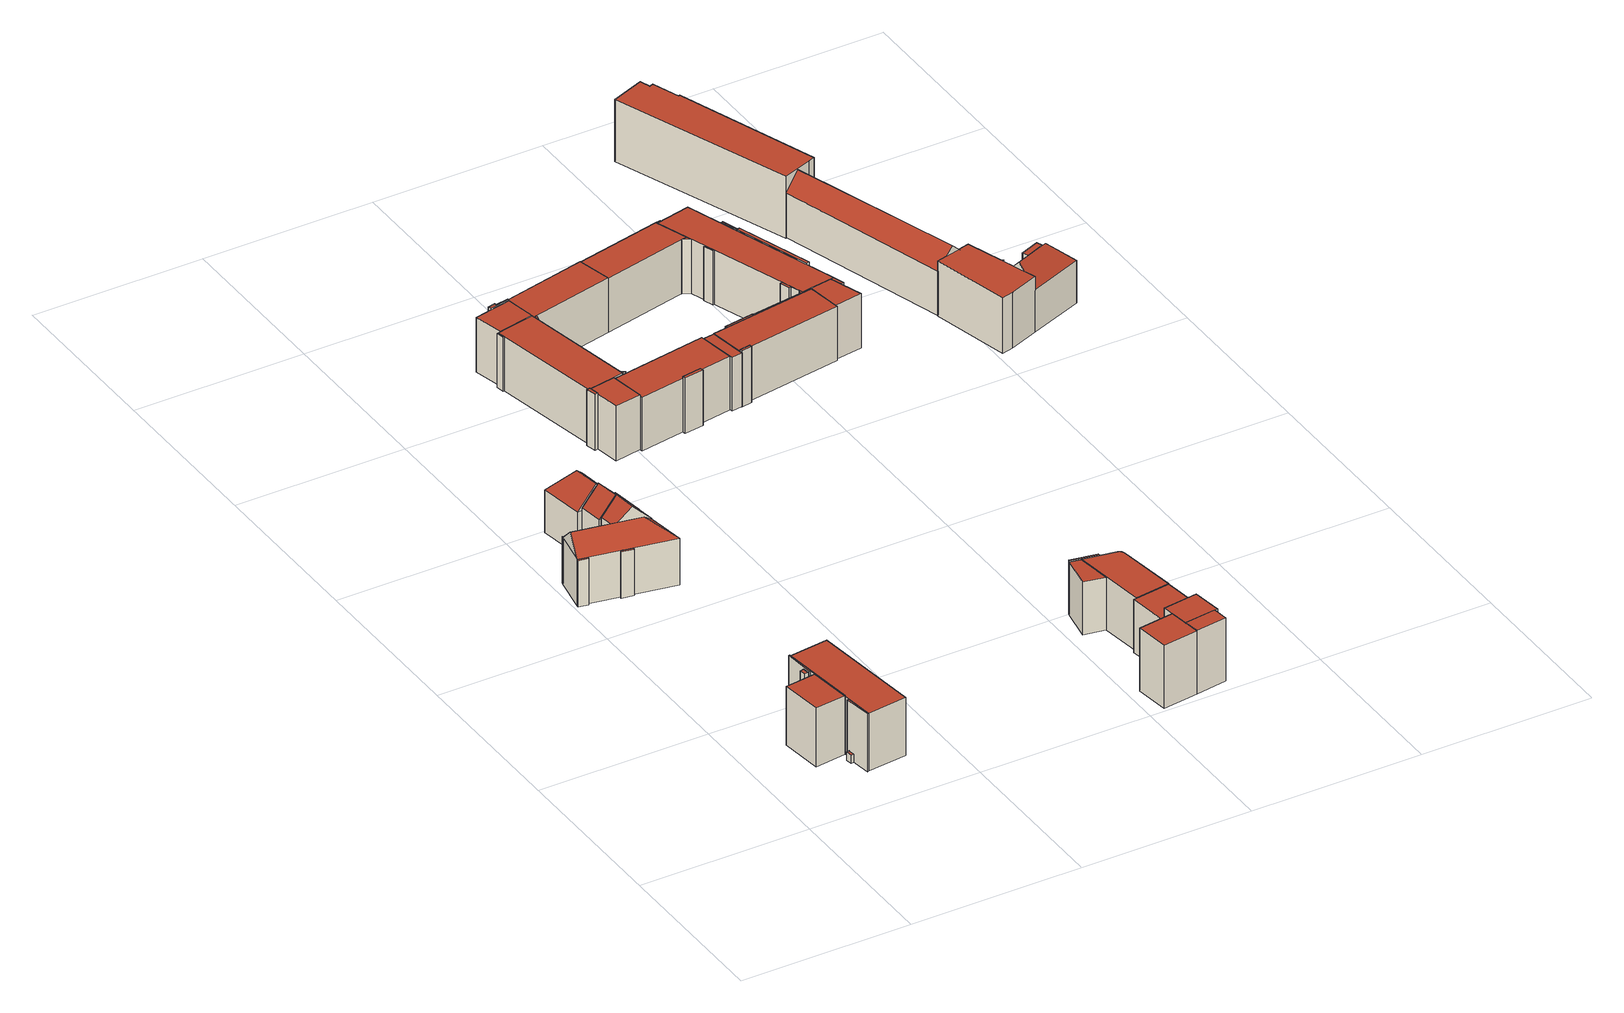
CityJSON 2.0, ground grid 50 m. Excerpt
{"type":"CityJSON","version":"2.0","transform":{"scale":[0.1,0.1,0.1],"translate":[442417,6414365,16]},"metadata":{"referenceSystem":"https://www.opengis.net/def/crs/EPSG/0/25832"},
"CityObjects":{
"building1":{"type":"Building","attributes":{"function":"31001_1010"},"children":["building1-1","building1-2","building1-3","building1-4","building1-5","building1-6"]},
"building1-1":{"type":"BuildingPart","attributes":{"roofType":"1000","measuredHeight":17.66,"storeysAboveGround":5},"parents":["building1"],"geometry":[{"type":"Solid","lod":"2","boundaries":[[[[0,1,2,3]],[[4,5,1,0]],[[6,7,5,4]],[[3,2,7,6]],[[4,0,3,6]],[[1,5,7,2]]]],"semantics":{"surfaces":[{"type":"WallSurface"},{"type":"RoofSurface","Flaechenneigung":"90","Flaechenrichtung":"0","Flaechengroesse":"3.62320996449639"},{"type":"GroundSurface"}],"values":[[0,0,0,0,1,2]]}}]},
"building1-2":{"type":"BuildingPart","attributes":{"roofType":"1000","measuredHeight":17.66,"storeysAboveGround":5},"parents":["building1"],"geometry":[{"type":"Solid","lod":"2","boundaries":[[[[8,9,10,11]],[[12,13,9,8]],[[0,1,13,12]],[[11,10,1,0]],[[12,8,11,0]],[[9,13,1,10]]]],"semantics":{"surfaces":[{"type":"WallSurface"},{"type":"RoofSurface","Flaechenneigung":"90","Flaechenrichtung":"0","Flaechengroesse":"387.780463006218"},{"type":"GroundSurface"}],"values":[[0,0,0,0,1,2]]}}]},
"building1-3":{"type":"BuildingPart","attributes":{"roofType":"1000","measuredHeight":17.87,"storeysAboveGround":5},"parents":["building1"],"geometry":[{"type":"Solid","lod":"2","boundaries":[[[[14,15,16,17]],[[18,19,15,14]],[[20,21,19,18]],[[17,16,21,20]],[[18,14,17,20]],[[15,19,21,16]]]],"semantics":{"surfaces":[{"type":"WallSurface"},{"type":"RoofSurface","Flaechenneigung":"90","Flaechenrichtung":"0","Flaechengroesse":"112.503272705776"},{"type":"GroundSurface"}],"values":[[0,0,0,0,1,2]]}}]},
"building1-4":{"type":"BuildingPart","attributes":{"roofType":"1000","measuredHeight":17.31,"storeysAboveGround":5},"parents":["building1"],"geometry":[{"type":"Solid","lod":"2","boundaries":[[[[22,23,24,25]],[[26,27,23,22]],[[28,29,27,26]],[[25,24,29,28]],[[26,22,25,28]],[[23,27,29,24]]]],"semantics":{"surfaces":[{"type":"WallSurface"},{"type":"RoofSurface","Flaechenneigung":"90","Flaechenrichtung":"0","Flaechengroesse":"1.99933698425025"},{"type":"GroundSurface"}],"values":[[0,0,0,0,1,2]]}}]},
"building1-5":{"type":"BuildingPart","attributes":{"roofType":"1000","measuredHeight":2.49,"storeysAboveGround":5},"parents":["building1"],"geometry":[{"type":"Solid","lod":"2","boundaries":[[[[30,31,32,33]],[[34,35,31,30]],[[36,37,35,34]],[[33,32,37,36]],[[34,30,33,36]],[[31,35,37,32]]]],"semantics":{"surfaces":[{"type":"WallSurface"},{"type":"RoofSurface","Flaechenneigung":"90","Flaechenrichtung":"0","Flaechengroesse":"1.88237200057318"},{"type":"GroundSurface"}],"values":[[0,0,0,0,1,2]]}}]},
"building1-6":{"type":"BuildingPart","attributes":{"roofType":"1000","measuredHeight":17.87,"storeysAboveGround":5},"parents":["building1"],"geometry":[{"type":"Solid","lod":"2","boundaries":[[[[38,39,10,40]],[[17,16,39,38]],[[41,42,16,17]],[[43,44,42,41]],[[45,46,44,43]],[[40,10,46,45]],[[43,41,17,38,40,45]],[[39,16,42,44,46,10]]]],"semantics":{"surfaces":[{"type":"WallSurface"},{"type":"RoofSurface","Flaechenneigung":"90","Flaechenrichtung":"0","Flaechengroesse":"6.65304072617816"},{"type":"GroundSurface"}],"values":[[0,0,0,0,0,0,1,2]]}}]},
"building2":{"type":"Building","attributes":{"function":"31001_1010"},"children":["building2-1","building2-2","building2-3","building2-4","building2-5","building2-6","building2-7","building2-8"]},
"building2-1":{"type":"BuildingPart","attributes":{"roofType":"5000","measuredHeight":19.09,"storeysAboveGround":4},"parents":["building2"],"geometry":[{"type":"Solid","lod":"2","boundaries":[[[[47,48,49,50]],[[51,52,48,47]],[[53,54,52,51]],[[50,49,54,53]],[[47,55,51]],[[53,56,50]],[[50,56,55,47]],[[51,55,56,53]],[[48,52,54,49]]]],"semantics":{"surfaces":[{"type":"WallSurface"},{"type":"RoofSurface","Flaechenneigung":"47.9255275892489","Flaechenrichtung":"82.4117337062793","Flaechengroesse":"43.1799893612371"},{"type":"RoofSurface","Flaechenneigung":"46.5350422641608","Flaechenrichtung":"10.1128066139535","Flaechengroesse":"161.684457473078"},{"type":"RoofSurface","Flaechenneigung":"46.506615159499","Flaechenrichtung":"190.523310149735","Flaechengroesse":"174.788065877103"},{"type":"GroundSurface"}],"values":[[0,0,0,0,1,0,2,3,4]]}}]},
"building2-2":{"type":"BuildingPart","attributes":{"roofType":"3100","measuredHeight":19.11,"storeysAboveGround":4},"parents":["building2"],"geometry":[{"type":"Solid","lod":"2","boundaries":[[[[57,58,59,60]],[[61,62,58,57]],[[63,48,62,61]],[[60,59,48,63]],[[57,64,61]],[[63,65,60]],[[60,65,64,57]],[[61,64,65,63]],[[58,62,48,59]]]],"semantics":{"surfaces":[{"type":"WallSurface"},{"type":"RoofSurface","Flaechenneigung":"44.5097056042538","Flaechenrichtung":"262.187736915752","Flaechengroesse":"41.1434719709508"},{"type":"RoofSurface","Flaechenneigung":"44.5227906515974","Flaechenrichtung":"82.3526324303992","Flaechengroesse":"51.9900030510147"},{"type":"GroundSurface"}],"values":[[0,0,0,0,0,0,1,2,3]]}}]},
"building2-3":{"type":"BuildingPart","attributes":{"roofType":"3100","measuredHeight":19.12,"storeysAboveGround":4},"parents":["building2"],"geometry":[{"type":"Solid","lod":"2","boundaries":[[[[66,67,68,69]],[[70,71,67,66]],[[72,62,71,70]],[[69,68,62,72]],[[66,73,70]],[[72,74,69]],[[69,74,73,66]],[[70,73,74,72]],[[67,71,62,68]]]],"semantics":{"surfaces":[{"type":"WallSurface"},{"type":"RoofSurface","Flaechenneigung":"44.4701333146871","Flaechenrichtung":"262.151336608739","Flaechengroesse":"50.9424624617455"},{"type":"RoofSurface","Flaechenneigung":"44.4700396771415","Flaechenrichtung":"82.3248781847656","Flaechengroesse":"50.9089139722495"},{"type":"GroundSurface"}],"values":[[0,0,0,0,0,0,1,2,3]]}}]},
"building2-4":{"type":"BuildingPart","attributes":{"roofType":"5000","measuredHeight":19.14,"storeysAboveGround":4},"parents":["building2"],"geometry":[{"type":"Solid","lod":"2","boundaries":[[[[75,76,77,78]],[[79,80,76,75]],[[81,71,80,79]],[[78,77,71,81]],[[75,82,79]],[[81,83,78]],[[78,83,82,75]],[[79,82,83,81]],[[76,80,71,77]]]],"semantics":{"surfaces":[{"type":"WallSurface"},{"type":"RoofSurface","Flaechenneigung":"41.4476082118734","Flaechenrichtung":"352.084588397407","Flaechengroesse":"49.2728433870506"},{"type":"RoofSurface","Flaechenneigung":"44.340651552706","Flaechenrichtung":"262.140256197061","Flaechengroesse":"90.4727140750392"},{"type":"RoofSurface","Flaechenneigung":"44.3404104565576","Flaechenrichtung":"82.3497810792349","Flaechengroesse":"90.4576227914957"},{"type":"GroundSurface"}],"values":[[0,0,0,0,1,0,2,3,4]]}}]},
"building2-5":{"type":"BuildingPart","attributes":{"roofType":"1000","measuredHeight":14.02,"storeysAboveGround":4},"parents":["building2"],"geometry":[{"type":"Solid","lod":"2","boundaries":[[[[84,85,49,50]],[[86,87,85,84]],[[88,89,87,86]],[[50,49,89,88]],[[86,84,50,88]],[[85,87,89,49]]]],"semantics":{"surfaces":[{"type":"WallSurface"},{"type":"RoofSurface","Flaechenneigung":"90","Flaechenrichtung":"0","Flaechengroesse":"2.8411697654153"},{"type":"GroundSurface"}],"values":[[0,0,0,0,1,2]]}}]},
"building2-6":{"type":"BuildingPart","attributes":{"roofType":"1000","measuredHeight":14.02,"storeysAboveGround":4},"parents":["building2"],"geometry":[{"type":"Solid","lod":"2","boundaries":[[[[90,91,92,93]],[[94,95,91,90]],[[53,54,95,94]],[[93,92,54,53]],[[94,90,93,53]],[[91,95,54,92]]]],"semantics":{"surfaces":[{"type":"WallSurface"},{"type":"RoofSurface","Flaechenneigung":"90","Flaechenrichtung":"0","Flaechengroesse":"1.7666862962987"},{"type":"GroundSurface"}],"values":[[0,0,0,0,1,2]]}}]},
"building2-7":{"type":"BuildingPart","attributes":{"roofType":"1000","measuredHeight":13.46,"storeysAboveGround":4},"parents":["building2"],"geometry":[{"type":"Solid","lod":"2","boundaries":[[[[96,97,98,99]],[[100,101,97,96]],[[102,103,101,100]],[[99,98,103,102]],[[100,96,99,102]],[[97,101,103,98]]]],"semantics":{"surfaces":[{"type":"WallSurface"},{"type":"RoofSurface","Flaechenneigung":"90","Flaechenrichtung":"0","Flaechengroesse":"6.36209826035185"},{"type":"GroundSurface"}],"values":[[0,0,0,0,1,2]]}}]},
"building2-8":{"type":"BuildingPart","attributes":{"roofType":"1000","measuredHeight":14.02,"storeysAboveGround":4},"parents":["building2"],"geometry":[{"type":"Solid","lod":"2","boundaries":[[[[104,105,106,107]],[[108,109,105,104]],[[110,111,109,108]],[[107,106,111,110]],[[108,104,107,110]],[[105,109,111,106]]]],"semantics":{"surfaces":[{"type":"WallSurface"},{"type":"RoofSurface","Flaechenneigung":"90","Flaechenrichtung":"0","Flaechengroesse":"2.34098600057283"},{"type":"GroundSurface"}],"values":[[0,0,0,0,1,2]]}}]},
"building3":{"type":"Building","attributes":{"function":"31001_1010"},"children":["building3-1","building3-2","building3-3","building3-4","building3-5","building3-6","building3-7","building3-8","building3-9","building3-10","building3-11","building3-12"]},
"building3-1":{"type":"BuildingPart","attributes":{"roofType":"1000","measuredHeight":16.5,"storeysAboveGround":5},"parents":["building3"],"geometry":[{"type":"Solid","lod":"2","boundaries":[[[[112,113,114,115]],[[116,117,113,112]],[[118,119,117,116]],[[115,114,119,118]],[[116,112,115,118]],[[113,117,119,114]]]],"semantics":{"surfaces":[{"type":"WallSurface"},{"type":"RoofSurface","Flaechenneigung":"90","Flaechenrichtung":"0","Flaechengroesse":"397.695565464941"},{"type":"GroundSurface"}],"values":[[0,0,0,0,1,2]]}}]},
"building3-2":{"type":"BuildingPart","attributes":{"roofType":"1000","measuredHeight":16.5,"storeysAboveGround":5},"parents":["building3"],"geometry":[{"type":"Solid","lod":"2","boundaries":[[[[120,121,122,123]],[[116,117,121,120]],[[123,122,117,116]],[[120,123,116]],[[121,117,122]]]],"semantics":{"surfaces":[{"type":"WallSurface"},{"type":"RoofSurface","Flaechenneigung":"90","Flaechenrichtung":"0","Flaechengroesse":"0.599544027850423"},{"type":"GroundSurface"}],"values":[[0,0,0,1,2]]}}]},
"building3-3":{"type":"BuildingPart","attributes":{"roofType":"1000","measuredHeight":16.57,"storeysAboveGround":5},"parents":["building3"],"geometry":[{"type":"Solid","lod":"2","boundaries":[[[[124,125,126,127]],[[128,129,125,124]],[[130,113,129,128]],[[127,126,113,130]],[[128,124,127,130]],[[125,129,113,126]]]],"semantics":{"surfaces":[{"type":"WallSurface"},{"type":"RoofSurface","Flaechenneigung":"90","Flaechenrichtung":"0","Flaechengroesse":"97.2133291788654"},{"type":"GroundSurface"}],"values":[[0,0,0,0,1,2]]}}]},
"building3-4":{"type":"BuildingPart","attributes":{"roofType":"1000","measuredHeight":16.52,"storeysAboveGround":5},"parents":["building3"],"geometry":[{"type":"Solid","lod":"2","boundaries":[[[[131,132,133,134]],[[135,136,132,131]],[[137,138,136,135]],[[134,133,138,137]],[[135,131,134,137]],[[132,136,138,133]]]],"semantics":{"surfaces":[{"type":"WallSurface"},{"type":"RoofSurface","Flaechenneigung":"90","Flaechenrichtung":"0","Flaechengroesse":"259.971395811782"},{"type":"GroundSurface"}],"values":[[0,0,0,0,1,2]]}}]},
"building3-5":{"type":"BuildingPart","attributes":{"roofType":"1000","measuredHeight":16.52,"storeysAboveGround":5},"parents":["building3"],"geometry":[{"type":"Solid","lod":"2","boundaries":[[[[139,140,141,142]],[[137,138,140,139]],[[142,141,138,137]],[[139,142,137]],[[140,138,141]]]],"semantics":{"surfaces":[{"type":"WallSurface"},{"type":"RoofSurface","Flaechenneigung":"90","Flaechenrichtung":"0","Flaechengroesse":"0.631234725603207"},{"type":"GroundSurface"}],"values":[[0,0,0,1,2]]}}]},
"building3-6":{"type":"BuildingPart","attributes":{"roofType":"1000","measuredHeight":16.5,"storeysAboveGround":5},"parents":["building3"],"geometry":[{"type":"Solid","lod":"2","boundaries":[[[[143,144,145,146]],[[147,148,144,143]],[[115,114,148,147]],[[146,145,114,115]],[[147,143,146,115]],[[144,148,114,145]]]],"semantics":{"surfaces":[{"type":"WallSurface"},{"type":"RoofSurface","Flaechenneigung":"90","Flaechenrichtung":"0","Flaechengroesse":"1.00753275482895"},{"type":"GroundSurface"}],"values":[[0,0,0,0,1,2]]}}]},
"building3-7":{"type":"BuildingPart","attributes":{"roofType":"1000","measuredHeight":16.31,"storeysAboveGround":5},"parents":["building3"],"geometry":[{"type":"Solid","lod":"2","boundaries":[[[[149,150,151,152]],[[153,154,150,149]],[[155,156,154,153]],[[152,151,156,155]],[[153,149,152,155]],[[150,154,156,151]]]],"semantics":{"surfaces":[{"type":"WallSurface"},{"type":"RoofSurface","Flaechenneigung":"90","Flaechenrichtung":"0","Flaechengroesse":"321.643618299776"},{"type":"GroundSurface"}],"values":[[0,0,0,0,1,2]]}}]},
"building3-8":{"type":"BuildingPart","attributes":{"roofType":"1000","measuredHeight":16.62,"storeysAboveGround":5},"parents":["building3"],"geometry":[{"type":"Solid","lod":"2","boundaries":[[[[157,158,159,160]],[[161,162,158,157]],[[163,156,162,161]],[[160,159,156,163]],[[161,157,160,163]],[[158,162,156,159]]]],"semantics":{"surfaces":[{"type":"WallSurface"},{"type":"RoofSurface","Flaechenneigung":"90","Flaechenrichtung":"0","Flaechengroesse":"80.7828076486189"},{"type":"GroundSurface"}],"values":[[0,0,0,0,1,2]]}}]},
"building3-9":{"type":"BuildingPart","attributes":{"roofType":"1000","measuredHeight":16.91,"storeysAboveGround":5},"parents":["building3"],"geometry":[{"type":"Solid","lod":"2","boundaries":[[[[164,165,166,167]],[[168,169,165,164]],[[170,162,169,168]],[[167,166,162,170]],[[168,164,167,170]],[[165,169,162,166]]]],"semantics":{"surfaces":[{"type":"WallSurface"},{"type":"RoofSurface","Flaechenneigung":"90","Flaechenrichtung":"0","Flaechengroesse":"2.96195805170829"},{"type":"GroundSurface"}],"values":[[0,0,0,0,1,2]]}}]},
"building3-10":{"type":"BuildingPart","attributes":{"roofType":"1000","measuredHeight":16.3,"storeysAboveGround":5},"parents":["building3"],"geometry":[{"type":"Solid","lod":"2","boundaries":[[[[171,172,173,174]],[[175,176,172,171]],[[177,178,176,175]],[[174,173,178,177]],[[175,171,174,177]],[[172,176,178,173]]]],"semantics":{"surfaces":[{"type":"WallSurface"},{"type":"RoofSurface","Flaechenneigung":"90","Flaechenrichtung":"0","Flaechengroesse":"37.497187895238"},{"type":"GroundSurface"}],"values":[[0,0,0,0,1,2]]}}]},
"building3-11":{"type":"BuildingPart","attributes":{"roofType":"1000","measuredHeight":16.82,"storeysAboveGround":5},"parents":["building3"],"geometry":[{"type":"Solid","lod":"2","boundaries":[[[[179,180,181,182]],[[183,184,180,179]],[[185,186,184,183]],[[182,181,186,185]],[[183,179,182,185]],[[180,184,186,181]]]],"semantics":{"surfaces":[{"type":"WallSurface"},{"type":"RoofSurface","Flaechenneigung":"90","Flaechenrichtung":"0","Flaechengroesse":"5.90901698502336"},{"type":"GroundSurface"}],"values":[[0,0,0,0,1,2]]}}]},
"building3-12":{"type":"BuildingPart","attributes":{"roofType":"1000","measuredHeight":16.83,"storeysAboveGround":5},"parents":["building3"],"geometry":[{"type":"Solid","lod":"2","boundaries":[[[[187,188,189,190]],[[191,192,188,187]],[[193,133,192,191]],[[194,129,133,193]],[[195,196,129,194]],[[190,189,196,195]],[[194,193,191,187,190,195]],[[188,192,133,129,196,189]]]],"semantics":{"surfaces":[{"type":"WallSurface"},{"type":"RoofSurface","Flaechenneigung":"90","Flaechenrichtung":"0","Flaechengroesse":"4.52015773280588"},{"type":"GroundSurface"}],"values":[[0,0,0,0,0,0,1,2]]}}]},
"building4":{"type":"Building","attributes":{"function":"31001_1010"},"children":["building4-1","building4-2","building4-3","building4-4","building4-5","building4-6","building4-7","building4-8"]},
"building4-1":{"type":"BuildingPart","attributes":{"roofType":"1000","measuredHeight":16.09,"storeysAboveGround":6},"parents":["building4"],"geometry":[{"type":"Solid","lod":"2","boundaries":[[[[197,198,199,200]],[[201,202,198,197]],[[203,204,202,201]],[[200,199,204,203]],[[201,197,200,203]],[[198,202,204,199]]]],"semantics":{"surfaces":[{"type":"WallSurface"},{"type":"RoofSurface","Flaechenneigung":"90","Flaechenrichtung":"0","Flaechengroesse":"126.613383832183"},{"type":"GroundSurface"}],"values":[[0,0,0,0,1,2]]}}]},
"building4-2":{"type":"BuildingPart","attributes":{"roofType":"1000","measuredHeight":16.15,"storeysAboveGround":6},"parents":["building4"],"geometry":[{"type":"Solid","lod":"2","boundaries":[[[[205,206,207,208]],[[209,210,206,205]],[[211,212,210,209]],[[213,214,212,211]],[[215,216,214,213]],[[217,218,216,215]],[[219,220,218,217]],[[221,222,220,219]],[[223,198,222,221]],[[208,207,198,223]],[[221,219,217,215,213,211,209,205,208,223]],[[206,210,212,214,216,218,220,222,198,207]]]],"semantics":{"surfaces":[{"type":"WallSurface"},{"type":"RoofSurface","Flaechenneigung":"90","Flaechenrichtung":"0","Flaechengroesse":"215.221798084933"},{"type":"GroundSurface"}],"values":[[0,0,0,0,0,0,0,0,0,0,1,2]]}}]},
"building4-3":{"type":"BuildingPart","attributes":{"roofType":"1000","measuredHeight":18.97,"storeysAboveGround":6},"parents":["building4"],"geometry":[{"type":"Solid","lod":"2","boundaries":[[[[224,225,202,226]],[[227,228,225,224]],[[229,230,228,227]],[[226,202,230,229]],[[227,224,226,229]],[[225,228,230,202]]]],"semantics":{"surfaces":[{"type":"WallSurface"},{"type":"RoofSurface","Flaechenneigung":"90","Flaechenrichtung":"0","Flaechengroesse":"91.250355590804"},{"type":"GroundSurface"}],"values":[[0,0,0,0,1,2]]}}]},
"building4-4":{"type":"BuildingPart","attributes":{"roofType":"1000","measuredHeight":19.22,"storeysAboveGround":6},"parents":["building4"],"geometry":[{"type":"Solid","lod":"2","boundaries":[[[[231,232,233,234]],[[235,236,232,231]],[[237,228,236,235]],[[234,233,228,237]],[[235,231,234,237]],[[232,236,228,233]]]],"semantics":{"surfaces":[{"type":"WallSurface"},{"type":"RoofSurface","Flaechenneigung":"90","Flaechenrichtung":"0","Flaechengroesse":"42.1883689280168"},{"type":"GroundSurface"}],"values":[[0,0,0,0,1,2]]}}]},
"building4-5":{"type":"BuildingPart","attributes":{"roofType":"1000","measuredHeight":19.05,"storeysAboveGround":6},"parents":["building4"],"geometry":[{"type":"Solid","lod":"2","boundaries":[[[[238,239,236,240]],[[241,242,239,238]],[[243,244,242,241]],[[240,236,244,243]],[[241,238,240,243]],[[239,242,244,236]]]],"semantics":{"surfaces":[{"type":"WallSurface"},{"type":"RoofSurface","Flaechenneigung":"90","Flaechenrichtung":"0","Flaechengroesse":"106.503516056005"},{"type":"GroundSurface"}],"values":[[0,0,0,0,1,2]]}}]},
"building4-6":{"type":"BuildingPart","attributes":{"roofType":"1000","measuredHeight":16.07,"storeysAboveGround":6},"parents":["building4"],"geometry":[{"type":"Solid","lod":"2","boundaries":[[[[245,246,247,248]],[[249,250,246,245]],[[251,206,250,249]],[[248,247,206,251]],[[249,245,248,251]],[[246,250,206,247]]]],"semantics":{"surfaces":[{"type":"WallSurface"},{"type":"RoofSurface","Flaechenneigung":"90","Flaechenrichtung":"0","Flaechengroesse":"45.8678273676214"},{"type":"GroundSurface"}],"values":[[0,0,0,0,1,2]]}}]},
"building4-7":{"type":"BuildingPart","attributes":{"roofType":"1000","measuredHeight":16.34,"storeysAboveGround":6},"parents":["building4"],"geometry":[{"type":"Solid","lod":"2","boundaries":[[[[252,253,250,254]],[[255,256,253,252]],[[257,258,256,255]],[[254,250,258,257]],[[255,252,254,257]],[[253,256,258,250]]]],"semantics":{"surfaces":[{"type":"WallSurface"},{"type":"RoofSurface","Flaechenneigung":"90","Flaechenrichtung":"0","Flaechengroesse":"4.21511968676518"},{"type":"GroundSurface"}],"values":[[0,0,0,0,1,2]]}}]},
"building4-8":{"type":"BuildingPart","attributes":{"roofType":"1000","measuredHeight":8.87,"storeysAboveGround":6},"parents":["building4"],"geometry":[{"type":"Solid","lod":"2","boundaries":[[[[259,260,261,262]],[[263,264,260,259]],[[265,266,264,263]],[[262,261,266,265]],[[263,259,262,265]],[[260,264,266,261]]]],"semantics":{"surfaces":[{"type":"WallSurface"},{"type":"RoofSurface","Flaechenneigung":"90","Flaechenrichtung":"0","Flaechengroesse":"3.36822740690749"},{"type":"GroundSurface"}],"values":[[0,0,0,0,1,2]]}}]},
"building5":{"type":"Building","attributes":{"function":"31001_1010"},"children":["building5-1","building5-2","building5-3","building5-4","building5-5","building5-6","building5-7","building5-8","building5-9","building5-10","building5-11","building5-12"]},
"building5-1":{"type":"BuildingPart","attributes":{"roofType":"1000","measuredHeight":16.53,"storeysAboveGround":5},"parents":["building5"],"geometry":[{"type":"Solid","lod":"2","boundaries":[[[[267,268,269,270]],[[271,272,268,267]],[[273,274,272,271]],[[270,269,274,273]],[[271,267,270,273]],[[268,272,274,269]]]],"semantics":{"surfaces":[{"type":"WallSurface"},{"type":"RoofSurface","Flaechenneigung":"90","Flaechenrichtung":"0","Flaechengroesse":"74.6945234623502"},{"type":"GroundSurface"}],"values":[[0,0,0,0,1,2]]}}]},
"building5-2":{"type":"BuildingPart","attributes":{"roofType":"1000","measuredHeight":16.46,"storeysAboveGround":5},"parents":["building5"],"geometry":[{"type":"Solid","lod":"2","boundaries":[[[[275,276,277,278]],[[279,280,276,275]],[[281,282,280,279]],[[278,277,282,281]],[[279,275,278,281]],[[276,280,282,277]]]],"semantics":{"surfaces":[{"type":"WallSurface"},{"type":"RoofSurface","Flaechenneigung":"90","Flaechenrichtung":"0","Flaechengroesse":"330.65900693558"},{"type":"GroundSurface"}],"values":[[0,0,0,0,1,2]]}}]},
"building5-3":{"type":"BuildingPart","attributes":{"roofType":"1000","measuredHeight":16.53,"storeysAboveGround":5},"parents":["building5"],"geometry":[{"type":"Solid","lod":"2","boundaries":[[[[283,284,274,273]],[[285,286,284,283]],[[287,288,286,285]],[[273,274,288,287]],[[285,283,273,287]],[[284,286,288,274]]]],"semantics":{"surfaces":[{"type":"WallSurface"},{"type":"RoofSurface","Flaechenneigung":"90","Flaechenrichtung":"0","Flaechengroesse":"3.21907242548013"},{"type":"GroundSurface"}],"values":[[0,0,0,0,1,2]]}}]},
"building5-4":{"type":"BuildingPart","attributes":{"roofType":"1000","measuredHeight":16.44,"storeysAboveGround":5},"parents":["building5"],"geometry":[{"type":"Solid","lod":"2","boundaries":[[[[289,290,291,292]],[[293,294,290,289]],[[295,296,294,293]],[[292,291,296,295]],[[293,289,292,295]],[[290,294,296,291]]]],"semantics":{"surfaces":[{"type":"WallSurface"},{"type":"RoofSurface","Flaechenneigung":"90","Flaechenrichtung":"0","Flaechengroesse":"0.674869334626637"},{"type":"GroundSurface"}],"values":[[0,0,0,0,1,2]]}}]},
"building5-5":{"type":"BuildingPart","attributes":{"roofType":"1000","measuredHeight":16.44,"storeysAboveGround":5},"parents":["building5"],"geometry":[{"type":"Solid","lod":"2","boundaries":[[[[283,284,297,298]],[[299,300,284,283]],[[295,296,300,299]],[[298,297,296,295]],[[299,283,298,295]],[[284,300,296,297]]]],"semantics":{"surfaces":[{"type":"WallSurface"},{"type":"RoofSurface","Flaechenneigung":"90","Flaechenrichtung":"0","Flaechengroesse":"497.640284187444"},{"type":"GroundSurface"}],"values":[[0,0,0,0,1,2]]}}]},
"building5-6":{"type":"BuildingPart","attributes":{"roofType":"1000","measuredHeight":16.48,"storeysAboveGround":5},"parents":["building5"],"geometry":[{"type":"Solid","lod":"2","boundaries":[[[[301,302,303,304]],[[305,306,302,301]],[[304,303,306,305]],[[301,304,305]],[[302,306,303]]]],"semantics":{"surfaces":[{"type":"WallSurface"},{"type":"RoofSurface","Flaechenneigung":"90","Flaechenrichtung":"0","Flaechengroesse":"1.24737068270884"},{"type":"GroundSurface"}],"values":[[0,0,0,1,2]]}}]},
"building5-7":{"type":"BuildingPart","attributes":{"roofType":"1000","measuredHeight":16.48,"storeysAboveGround":5},"parents":["building5"],"geometry":[{"type":"Solid","lod":"2","boundaries":[[[[307,308,309,310]],[[292,291,308,307]],[[305,306,291,292]],[[310,309,306,305]],[[292,307,310,305]],[[308,291,306,309]]]],"semantics":{"surfaces":[{"type":"WallSurface"},{"type":"RoofSurface","Flaechenneigung":"90","Flaechenrichtung":"0","Flaechengroesse":"271.246586652375"},{"type":"GroundSurface"}],"values":[[0,0,0,0,1,2]]}}]},
"building5-8":{"type":"BuildingPart","attributes":{"roofType":"1000","measuredHeight":16.94,"storeysAboveGround":5},"parents":["building5"],"geometry":[{"type":"Solid","lod":"2","boundaries":[[[[311,312,313,314]],[[315,316,312,311]],[[317,276,316,315]],[[314,313,276,317]],[[315,311,314,317]],[[312,316,276,313]]]],"semantics":{"surfaces":[{"type":"WallSurface"},{"type":"RoofSurface","Flaechenneigung":"90","Flaechenrichtung":"0","Flaechengroesse":"2.45254048032864"},{"type":"GroundSurface"}],"values":[[0,0,0,0,1,2]]}}]},
"building5-9":{"type":"BuildingPart","attributes":{"roofType":"1000","measuredHeight":16.44,"storeysAboveGround":5},"parents":["building5"],"geometry":[{"type":"Solid","lod":"2","boundaries":[[[[318,319,320,321]],[[322,323,319,318]],[[324,325,323,322]],[[321,320,325,324]],[[322,318,321,324]],[[319,323,325,320]]]],"semantics":{"surfaces":[{"type":"WallSurface"},{"type":"RoofSurface","Flaechenneigung":"90","Flaechenrichtung":"0","Flaechengroesse":"1.23793603451526"},{"type":"GroundSurface"}],"values":[[0,0,0,0,1,2]]}}]},
"building5-10":{"type":"BuildingPart","attributes":{"roofType":"1000","measuredHeight":16.81,"storeysAboveGround":5},"parents":["building5"],"geometry":[{"type":"Solid","lod":"2","boundaries":[[[[326,327,328,329]],[[330,331,327,326]],[[332,333,331,330]],[[329,328,333,332]],[[330,326,329,332]],[[327,331,333,328]]]],"semantics":{"surfaces":[{"type":"WallSurface"},{"type":"RoofSurface","Flaechenneigung":"90","Flaechenrichtung":"0","Flaechengroesse":"2.38659294349997"},{"type":"GroundSurface"}],"values":[[0,0,0,0,1,2]]}}]},
"building5-11":{"type":"BuildingPart","attributes":{"roofType":"1000","measuredHeight":16.81,"storeysAboveGround":5},"parents":["building5"],"geometry":[{"type":"Solid","lod":"2","boundaries":[[[[334,335,336,337]],[[338,339,335,334]],[[332,333,339,338]],[[337,336,333,332]],[[338,334,337,332]],[[335,339,333,336]]]],"semantics":{"surfaces":[{"type":"WallSurface"},{"type":"RoofSurface","Flaechenneigung":"90","Flaechenrichtung":"0","Flaechengroesse":"25.2714565336725"},{"type":"GroundSurface"}],"values":[[0,0,0,0,1,2]]}}]},
"building5-12":{"type":"BuildingPart","attributes":{"roofType":"1000","measuredHeight":16.44,"storeysAboveGround":5},"parents":["building5"],"geometry":[{"type":"Solid","lod":"2","boundaries":[[[[340,341,342,343]],[[344,345,341,340]],[[299,300,345,344]],[[271,272,300,299]],[[281,282,272,271]],[[346,347,282,281]],[[348,349,347,346]],[[350,351,349,348]],[[352,353,351,350]],[[354,355,353,352]],[[356,357,355,354]],[[358,359,357,356]],[[343,342,359,358]],[[356,354,352,350,348,346,281,271,299,344,340,343,358]],[[341,345,300,272,282,347,349,351,353,355,357,359,342]]]],"semantics":{"surfaces":[{"type":"WallSurface"},{"type":"RoofSurface","Flaechenneigung":"90","Flaechenrichtung":"0","Flaechengroesse":"15.2672898527864"},{"type":"GroundSurface"}],"values":[[0,0,0,0,0,0,0,0,0,0,0,0,0,1,2]]}}]},
"building6":{"type":"Building","attributes":{"function":"31001_1010","yearOfConstruction":1978,"roofType":"1000","measuredHeight":18.87,"storeysAboveGround":4},"geometry":[{"type":"Solid","lod":"2","boundaries":[[[[360,361,362,363]],[[364,365,361,360]],[[366,367,365,364]],[[368,369,367,366]],[[370,371,369,368]],[[372,373,371,370]],[[374,375,373,372]],[[376,377,375,374]],[[363,362,377,376]],[[374,372,370,368,366,364,360,363,376]],[[361,365,367,369,371,373,375,377,362]]]],"semantics":{"surfaces":[{"type":"WallSurface"},{"type":"RoofSurface","Flaechenneigung":"90","Flaechenrichtung":"0","Flaechengroesse":"630.831785469719"},{"type":"GroundSurface"}],"values":[[0,0,0,0,0,0,0,0,0,1,2]]}}]},
"building7":{"type":"Building","attributes":{"function":"31001_1010","yearOfConstruction":1978,"roofType":"3100","measuredHeight":18.65,"storeysAboveGround":4},"geometry":[{"type":"Solid","lod":"2","boundaries":[[[[378,379,380,381]],[[382,383,379,378]],[[384,385,383,382]],[[381,380,385,384]],[[378,386,382]],[[384,387,381]],[[381,387,386,378]],[[382,386,387,384]],[[379,383,385,380]]]],"semantics":{"surfaces":[{"type":"WallSurface"},{"type":"RoofSurface","Flaechenneigung":"43.777774275732","Flaechenrichtung":"71.9690752578709","Flaechengroesse":"376.809977538389"},{"type":"RoofSurface","Flaechenneigung":"43.7883427165027","Flaechenrichtung":"252.893153561958","Flaechengroesse":"373.73741650345"},{"type":"GroundSurface"}],"values":[[0,0,0,0,0,0,1,2,3]]}}]},
"building8":{"type":"Building","attributes":{"function":"31001_1010"},"children":["building8-1","building8-2","building8-3"]},
"building8-1":{"type":"BuildingPart","attributes":{"roofType":"1000","measuredHeight":13.1,"storeysAboveGround":4},"parents":["building8"],"geometry":[{"type":"Solid","lod":"2","boundaries":[[[[388,389,390,391]],[[392,393,389,388]],[[394,395,393,392]],[[391,390,395,394]],[[392,388,391,394]],[[389,393,395,390]]]],"semantics":{"surfaces":[{"type":"WallSurface"},{"type":"RoofSurface","Flaechenneigung":"90","Flaechenrichtung":"0","Flaechengroesse":"10.3054948026121"},{"type":"GroundSurface"}],"values":[[0,0,0,0,1,2]]}}]},
"building8-2":{"type":"BuildingPart","attributes":{"roofType":"5000","measuredHeight":18.78,"storeysAboveGround":4},"parents":["building8"],"geometry":[{"type":"Solid","lod":"2","boundaries":[[[[396,393,397,398]],[[399,400,393,396]],[[401,402,400,399]],[[398,397,402,401]],[[396,403,399]],[[401,404,398]],[[398,404,403,396]],[[399,403,404,401]],[[393,400,402,397]]]],"semantics":{"surfaces":[{"type":"WallSurface"},{"type":"RoofSurface","Flaechenneigung":"42.9868682300342","Flaechenrichtung":"68.7057515993088","Flaechengroesse":"44.4693205970902"},{"type":"RoofSurface","Flaechenneigung":"42.4803741235223","Flaechenrichtung":"338.80962443814","Flaechengroesse":"110.046651460906"},{"type":"RoofSurface","Flaechenneigung":"42.4804958109967","Flaechenrichtung":"158.813564360699","Flaechengroesse":"112.210987303517"},{"type":"GroundSurface"}],"values":[[0,0,0,0,1,0,2,3,4]]}}]},
"building8-3":{"type":"BuildingPart","attributes":{"roofType":"1000","measuredHeight":16.87,"storeysAboveGround":4},"parents":["building8"],"geometry":[{"type":"Solid","lod":"2","boundaries":[[[[405,406,407,408]],[[409,410,406,405]],[[411,412,410,409]],[[413,414,412,411]],[[415,397,414,413]],[[416,402,397,415]],[[417,418,402,416]],[[408,407,418,417]],[[416,415,413,411,409,405,408,417]],[[406,410,412,414,397,402,418,407]]]],"semantics":{"surfaces":[{"type":"WallSurface"},{"type":"RoofSurface","Flaechenneigung":"90","Flaechenrichtung":"0","Flaechengroesse":"272.237623993581"},{"type":"GroundSurface"}],"values":[[0,0,0,0,0,0,0,0,1,2]]}}]}
},
"vertices":[
[262,149,182],[262,149,6],[252,230,6],[252,230,182],[258,148,182],[258,148,6],[247,229,182],[247,229,6],
[340,488,182],[340,488,6],[223,474,6],[223,474,182],[379,163,182],[379,163,6],
[158,234,185],[158,234,6],[248,245,6],[248,245,185],[143,357,185],[143,357,6],[233,368,185],[233,368,6],
[216,389,179],[216,389,6],[227,390,6],[227,390,179],[214,407,179],[214,407,6],[225,409,179],[225,409,6],
[241,201,31],[241,201,6],[251,203,6],[251,203,31],[239,220,31],[239,220,6],[248,222,31],[248,222,6],
[250,245,185],[250,245,6],[223,474,185],[231,386,185],[231,386,6],[227,385,185],[227,385,6],[220,474,185],[220,474,6],
[259,1216,158],[259,1216,17],[23,1258,17],[23,1258,158],[274,1103,158],[274,1103,17],[3,1154,158],[3,1154,17],[209,1170,208],[13,1206,208],
[152,1285,159],[152,1285,17],[159,1234,17],[159,1234,159],[248,1299,159],[248,1299,17],[259,1216,159],[200,1292,208],[209,1225,208],
[135,1352,155],[135,1352,17],[145,1284,17],[145,1284,155],[239,1366,155],[239,1366,17],[248,1299,155],[187,1359,209],[197,1291,209],
[102,1481,147],[102,1481,17],[121,1350,17],[121,1350,147],[222,1498,147],[222,1498,17],[239,1366,147],[169,1436,209],[180,1358,209],
[24,1263,158],[24,1263,17],[76,1253,158],[76,1253,17],[78,1248,158],[78,1248,17],
[30,1143,158],[30,1143,17],[32,1149,17],[32,1149,158],[2,1148,158],[2,1148,17],
[245,1372,152],[245,1372,17],[239,1372,17],[239,1372,152],[258,1279,152],[258,1279,17],[251,1278,152],[251,1278,17],
[150,1120,158],[150,1120,17],[152,1126,17],[152,1126,158],[116,1126,158],[116,1126,17],[117,1133,158],[117,1133,17],
[457,2141,173],[457,2141,8],[344,2118,8],[344,2118,173],[521,1801,173],[521,1801,8],[409,1778,173],[409,1778,8],
[531,1803,173],[531,1803,8],[519,1812,8],[519,1812,173],
[332,2205,174],[332,2205,8],[350,2119,8],[350,2119,174],[441,2228,174],[441,2228,8],[457,2141,174],
[686,2288,174],[686,2288,8],[440,2233,8],[440,2233,174],[709,2188,174],[709,2188,8],[459,2132,174],[459,2132,8],
[462,2117,174],[462,2117,8],[467,2134,8],[467,2134,174],
[344,2094,173],[344,2094,8],[348,2095,8],[348,2095,173],[340,2117,173],[340,2117,8],
[794,1730,171],[794,1730,8],[777,1840,8],[777,1840,171],[509,1683,171],[509,1683,8],[490,1792,171],[490,1792,8],
[430,1678,175],[430,1678,8],[507,1691,8],[507,1691,175],[412,1779,175],[412,1779,8],[490,1792,175],
[408,1747,178],[408,1747,8],[417,1749,8],[417,1749,178],[402,1777,178],[402,1777,8],[412,1779,178],
[811,1838,171],[811,1838,8],[778,1833,8],[778,1833,171],[828,1727,171],[828,1727,8],[796,1722,171],[796,1722,8],
[700,1704,177],[700,1704,8],[698,1714,8],[698,1714,177],[642,1695,177],[642,1695,8],[641,1705,177],[641,1705,8],
[401,2230,177],[401,2230,8],[379,2226,8],[379,2226,177],[402,2225,177],[402,2225,8],[440,2233,177],[441,2228,177],[382,2215,177],[382,2215,8],
[1221,280,170],[1221,280,9],[1109,265,9],[1109,265,170],[1236,169,170],[1236,169,9],[1125,154,170],[1125,154,9],
[1088,488,171],[1088,488,9],[1118,266,9],[1118,266,171],[1185,470,171],[1185,470,9],[1188,469,171],[1188,469,9],[1191,467,171],[1191,467,9],[1193,465,171],[1193,465,9],[1195,462,171],[1195,462,9],[1196,459,171],[1196,459,9],[1197,456,171],[1197,456,9],[1221,280,171],
[1248,82,199],[1248,82,9],[1236,169,199],[1146,68,199],[1146,68,9],[1134,155,199],[1134,155,9],
[1243,34,202],[1243,34,9],[1237,80,9],[1237,80,202],[1152,22,202],[1152,22,9],[1146,68,202],
[1047,8,200],[1047,8,9],[1152,22,200],[1034,108,200],[1034,108,9],[1138,122,200],[1138,122,9],
[1039,399,170],[1039,399,9],[1101,387,9],[1101,387,170],[1057,494,170],[1057,494,9],[1088,488,170],
[1058,499,173],[1058,499,9],[1057,494,173],[1136,484,173],[1136,484,9],[1135,479,173],[1135,479,9],
[1103,198,98],[1103,198,9],[1118,200,9],[1118,200,98],[1100,218,98],[1100,218,9],[1116,221,98],[1116,221,9],
[1141,1790,172],[1141,1790,7],[1223,1803,7],[1223,1803,172],[1126,1889,172],[1126,1889,7],[1191,1899,172],[1191,1899,7],
[827,1735,172],[827,1735,7],[1142,1784,7],[1142,1784,172],[811,1838,172],[811,1838,7],[1126,1886,172],[1126,1886,7],
[1201,1901,172],[1201,1901,7],[1211,1868,172],[1211,1868,7],[1203,1865,172],[1203,1865,7],
[957,2347,172],[957,2347,7],[941,2344,7],[941,2344,172],[958,2343,172],[958,2343,7],[943,2340,172],[943,2340,7],
[1047,2363,7],[1047,2363,172],[1101,1885,172],[1101,1885,7],
[959,2244,172],[959,2244,7],[980,2233,7],[980,2233,172],[975,2248,172],[975,2248,7],
[686,2288,172],[686,2288,7],[709,2188,7],[709,2188,172],
[859,1732,177],[859,1732,7],[858,1740,7],[858,1740,177],[828,1727,177],[828,1727,7],[827,1735,177],
[1001,2160,172],[1001,2160,7],[1005,2161,7],[1005,2161,172],[991,2189,172],[991,2189,7],[995,2190,172],[995,2190,7],
[1087,2258,175],[1087,2258,7],[1082,2257,7],[1082,2257,175],[1103,2210,175],[1103,2210,7],[1099,2208,175],[1099,2208,7],
[1182,1989,175],[1182,1989,7],[1109,2212,7],[1109,2212,175],[1172,1986,175],[1172,1986,7],
[1071,1947,172],[1071,1947,7],[1081,1918,7],[1081,1918,172],[1079,1950,172],[1079,1950,7],[854,1844,172],[854,1844,7],[853,1851,172],[853,1851,7],[939,1864,172],[939,1864,7],[939,1861,172],[939,1861,7],[1094,1884,172],[1094,1884,7],[1095,1895,172],[1095,1895,7],[1086,1920,172],[1086,1920,7],
[1212,2876,200],[1212,2876,11],[1116,2839,11],[1116,2839,200],[1223,2846,200],[1223,2846,11],[1234,2850,200],[1234,2850,11],[1263,2771,200],[1263,2771,11],[1267,2772,200],[1267,2772,11],[1414,2356,200],[1414,2356,11],[1395,2349,200],[1395,2349,11],[1310,2320,200],[1310,2320,11],
[1563,1846,149],[1563,1846,14],[1395,2349,14],[1395,2349,149],[1459,1820,149],[1459,1820,14],[1310,2320,149],[1310,2320,14],[1511,1833,200],[1352,2334,200],
[1744,1811,143],[1744,1811,12],[1689,1789,12],[1689,1789,143],[1751,1795,143],[1751,1795,12],[1696,1773,143],[1696,1773,12],
[1751,1795,141],[1600,1736,12],[1600,1736,141],[1791,1693,141],[1791,1693,12],[1634,1632,141],[1634,1632,12],[1719,1724,200],[1617,1684,200],
[1459,1820,181],[1459,1820,12],[1514,1591,12],[1514,1591,181],[1563,1846,181],[1563,1846,12],[1598,1741,181],[1598,1741,12],[1604,1738,181],[1604,1738,12],[1600,1736,181],[1634,1632,181],[1548,1599,181],[1548,1599,12]
]}
